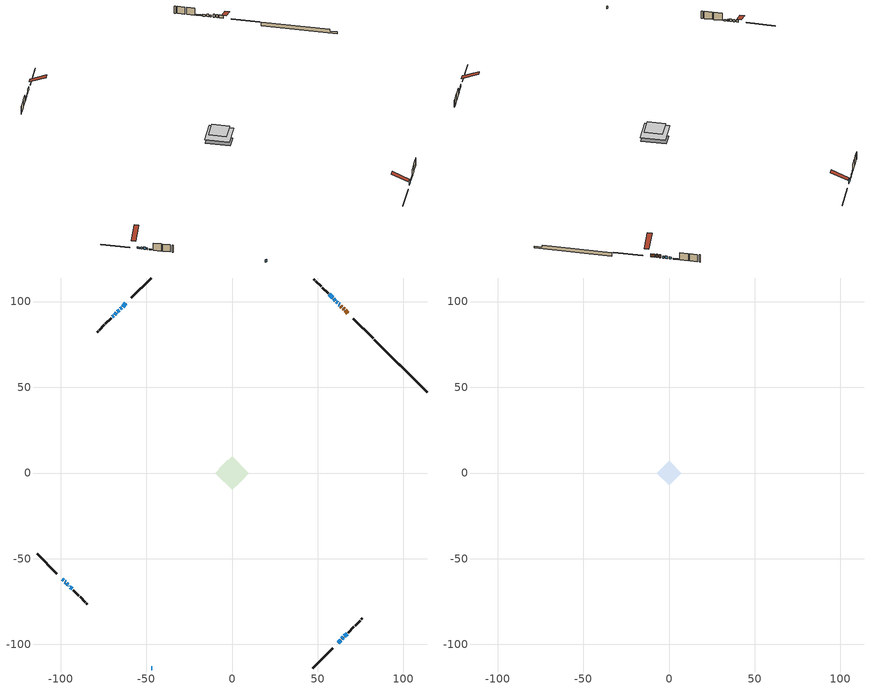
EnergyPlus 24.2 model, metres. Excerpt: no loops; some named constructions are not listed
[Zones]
conditioned space
 floor outside (Floor1 construction): -2.24,0 0,2.24 2.24,0 0,-2.24 z0.61
 floor adiabatic (AdiabaticFloorConstruction): -9.9,0 0,9.9 9.9,0 0,-9.9 z3.05
 floor foundation (Slab1 construction): -7.68,2.45 -2.45,7.68 7.68,-2.45 2.45,-7.68 z-1.75
 wall outside (RimJoist1 construction): 47.12,-113.76 58.7,-102.18 / -113.76,-47.12 -102.18,-58.7 / -47.12,113.76 -58.7,102.18 / 82.37,78.51 70.79,90.09 z0.61:0.91
 wall outside (AdiabaticWallConstruction 1): 67.6,93.29 66.04,94.84 / 65.38,95.5 64.79,96.09 / 64.13,96.75 63.47,97.41 z0.61:2.64
 wall outside (AdiabaticWallConstruction): 62.82,98.07 62.35,98.53 / -98.99,-61.89 -98.23,-62.65 / -97.58,-63.31 -97.11,-63.77 / 60.28,100.6 59.34,101.54 / -67.49,93.39 -68.43,92.45 / -69.09,91.79 -69.84,91.04 / 64.06,-96.82 64.96,-95.92 / 65.61,-95.27 67.13,-93.76 z0.61:1.78; -47.12,-113.76 -46.41,-113.76 / 61.69,99.19 60.94,99.95 / 61.89,-98.99 63.4,-97.48 / -96.45,-64.43 -95.7,-65.19 z0.61:2.19; -61.89,98.99 -63.76,97.12 z0.61:2.69; -64.42,96.46 -65.18,95.71 z0.61:1.63; -95.04,-65.84 -94.93,-65.95 z0.61:1.83; 58.69,102.19 56.67,104.21 / -65.83,95.05 -66.84,94.04 / -94.27,-66.61 -93.27,-67.61 z0.61:1.22
 wall outside (Wall1 construction): 67.78,-93.1 71.1,-89.78 / -92.61,-68.27 -89.29,-71.59 / -70.5,90.38 -73.82,87.06 / 56.02,104.86 52.7,108.18 z0.61:5.49
 wall outside (Wall2 construction): 71.76,-89.12 74.8,-86.08 / -88.63,-72.25 -85.6,-75.29 / -74.48,86.41 -77.51,83.37 / 52.04,108.84 49,111.88 z0.61:5.49
 wall outside (Wall3 construction): 75.45,-85.43 76.02,-84.86 / -84.94,-75.94 -84.37,-76.51 / -78.17,82.71 -78.74,82.14 / 48.35,112.54 47.78,113.1 z0.61:5.49
 wall foundation (FoundationWall1 construction): 83.03,77.86,-1.75 83.03,77.86,0.61 110.69,50.19,0.61 110.69,50.19,-0.62 113.76,47.12,-0.62 113.76,47.12,-1.75
 window (WindowConstruction): 62.82,98.07 62.35,98.53 z0.61:1.78
 window (WindowConstruction 6): -98.99,-61.89 -98.23,-62.65 z0.61:1.78
 window (WindowConstruction 7): -97.57,-63.31 -97.11,-63.77 z0.61:1.78
 window (WindowConstruction 13): -47.12,-113.76 -46.41,-113.76 z0.61:2.19
 window (WindowConstruction 8): 61.69,99.19 60.94,99.94 z0.61:2.19
 window (WindowConstruction 9): -61.89,98.99 -63.76,97.12 z0.61:2.69
 window (WindowConstruction 10): -64.42,96.46 -65.18,95.71 z0.61:1.62
 window (WindowConstruction 11): 61.89,-98.99 63.4,-97.48 z0.61:2.19
 window (WindowConstruction 12): -96.45,-64.43 -95.7,-65.18 z0.61:2.19
 window (WindowConstruction 14): -95.04,-65.84 -94.93,-65.95 z0.61:1.83
 window (WindowConstruction 1): 60.28,100.6 59.34,101.54 z0.61:1.78
 window (WindowConstruction 15): 58.69,102.19 56.67,104.21 z0.61:1.22
 window (WindowConstruction 16): -65.83,95.05 -66.84,94.04 z0.61:1.22
 window (WindowConstruction 17): -94.27,-66.61 -93.27,-67.61 z0.61:1.22
 window (WindowConstruction 2): -67.5,93.39 -68.43,92.45 z0.61:1.78
 window (WindowConstruction 3): -69.09,91.79 -69.84,91.04 z0.61:1.78
 window (WindowConstruction 4): 64.06,-96.82 64.96,-95.92 z0.61:1.78
 window (WindowConstruction 5): 65.62,-95.27 67.12,-93.76 z0.61:1.78
 door (Door): 67.6,93.29 66.04,94.84 z0.61:2.64
 door (Door 1): 65.38,95.5 64.79,96.09 z0.61:2.64
 door (Door 2): 64.13,96.75 63.47,97.41 z0.61:2.64
 ceiling adiabatic (AdiabaticFloorConstruction): 0,-9.9 9.9,0 0,9.9 -9.9,0 z3.05
attic - vented
 floor to conditioned space (Floor2 construction Reversed): -7.22,0 0,7.22 7.22,0 0,-7.22 z5.49
 roof outside (Roof1 construction): 61.24,-99.64,5.49 54.3,-92.71,9.57 52.42,-94.59,9.57 59.36,-101.52,5.49; -99.64,-61.24,5.49 -92.71,-54.3,9.57 -94.59,-52.42,9.57 -101.52,-59.36,5.49; -61.24,99.64,5.49 -54.3,92.71,9.57 -52.42,94.59,9.57 -59.36,101.52,5.49; 68.25,92.63,5.49 61.32,85.69,9.57 63.19,83.81,9.57 70.13,90.75,5.49
[Material] Roughness=Rough; Thermal Absorptance=0.9
Name | Thickness {m} | Conductivity {W/m-K} | Density {kg/m3} | Specific Heat {J/kg-K} | Solar Absorptance | Visible Absorptance
ceiling loosefill ins | 0.169333 | 0.0480833 | 16.02 | 1046.75 | 0.7 | 0.7
ceiling stud and cavity | 0.1397 | 0.116844 | 65.682 | 1177.47 | 0.7 | 0.7
gypsum board | 0.0127 | 0.160291 | 801 | 837.4 | 0.6 | 0.6
[Construction]
Floor2 construction: ceiling loosefill ins, ceiling stud and cavity, gypsum board
[EnergyManagementSystem:ProgramCallingManager]
natural_vent_program_calling_manager: BeginZoneTimestepAfterInitHeatBalance; natural_vent_program
total_airflows_program_calling_manager: EndOfZoneTimestepAfterZoneReporting; total_airflows_program
total_loads_program_calling_manager: EndOfZoneTimestepAfterZoneReporting; total_loads_program
unit_heater_supply_fan_disaggregate_program_calling_manager: EndOfSystemTimestepBeforeHVACReporting; unit_heater_supply_fan_disaggregate_program
unmet_hours_program_calling_manager: EndOfZoneTimestepBeforeZoneReporting; unmet_hours_program
water_heater_EC_adj_ProgramManager: EndOfSystemTimestepBeforeHVACReporting; water_heater_EC_adj
[EnergyManagementSystem:OutputVariable] Type of Data in Variable=Summed
Name | EMS Variable | Update Frequency | EMS Program or Subroutine | Units
unit heater supply fan disaggregate htg primary | unit_heater_supply_fan_primary_htg | SystemTimestep | unit_heater_supply_fan_disaggregate_program | J
loads_htg_tot_peakload_outvar; loads_htg_tot_annual_outvar; Energy Management System Output Variable 1; Energy Management System Output Variable 45 | loads_htg_tot | ZoneTimestep | total_loads_program | J
loads_clg_tot_peakload_outvar; loads_clg_tot_annual_outvar; Energy Management System Output Variable 2; Energy Management System Output Variable 46 | loads_clg_tot | ZoneTimestep | total_loads_program | J
htg_unmet_hours_annual_outvar; Energy Management System Output Variable 3 | htg_unmet_hours | ZoneTimestep | unmet_hours_program | hr
clg_unmet_hours_annual_outvar; Energy Management System Output Variable 4 | clg_unmet_hours | ZoneTimestep | unmet_hours_program | hr
loads_htg_roofs_annual_outvar; Energy Management System Output Variable 5 | loads_htg_roofs | ZoneTimestep | component_loads_program | J
loads_htg_ceilings_annual_outvar; Energy Management System Output Variable 6 | loads_htg_ceilings | ZoneTimestep | component_loads_program | J
loads_htg_walls_annual_outvar; Energy Management System Output Variable 7 | loads_htg_walls | ZoneTimestep | component_loads_program | J
loads_htg_rim_joists_annual_outvar; Energy Management System Output Variable 8 | loads_htg_rim_joists | ZoneTimestep | component_loads_program | J
loads_htg_foundation_walls_annual_outvar; Energy Management System Output Variable 9 | loads_htg_foundation_walls | ZoneTimestep | component_loads_program | J
loads_htg_doors_annual_outvar; Energy Management System Output Variable 10 | loads_htg_doors | ZoneTimestep | component_loads_program | J
loads_htg_windows_conduction_annual_outvar; Energy Management System Output Variable 11 | loads_htg_windows_conduction | ZoneTimestep | component_loads_program | J
loads_htg_windows_solar_annual_outvar; Energy Management System Output Variable 12 | loads_htg_windows_solar | ZoneTimestep | component_loads_program | J
loads_htg_skylights_conduction_annual_outvar; Energy Management System Output Variable 13 | loads_htg_skylights_conduction | ZoneTimestep | component_loads_program | J
loads_htg_skylights_solar_annual_outvar; Energy Management System Output Variable 14 | loads_htg_skylights_solar | ZoneTimestep | component_loads_program | J
loads_htg_floors_annual_outvar; Energy Management System Output Variable 15 | loads_htg_floors | ZoneTimestep | component_loads_program | J
loads_htg_slabs_annual_outvar; Energy Management System Output Variable 16 | loads_htg_slabs | ZoneTimestep | component_loads_program | J
loads_htg_internal_mass_annual_outvar; Energy Management System Output Variable 17 | loads_htg_internal_mass | ZoneTimestep | component_loads_program | J
loads_htg_infil_annual_outvar; Energy Management System Output Variable 18 | loads_htg_infil | ZoneTimestep | component_loads_program | J
loads_htg_natvent_annual_outvar; Energy Management System Output Variable 19 | loads_htg_natvent | ZoneTimestep | component_loads_program | J
loads_htg_mechvent_annual_outvar; Energy Management System Output Variable 20 | loads_htg_mechvent | ZoneTimestep | component_loads_program | J
loads_htg_whf_annual_outvar; Energy Management System Output Variable 21 | loads_htg_whf | ZoneTimestep | component_loads_program | J
loads_htg_ducts_annual_outvar; Energy Management System Output Variable 22 | loads_htg_ducts | ZoneTimestep | component_loads_program | J
loads_htg_intgains_annual_outvar; Energy Management System Output Variable 23 | loads_htg_intgains | ZoneTimestep | component_loads_program | J
loads_htg_lighting_annual_outvar; Energy Management System Output Variable 24 | loads_htg_lighting | ZoneTimestep | component_loads_program | J
loads_clg_roofs_annual_outvar; Energy Management System Output Variable 25 | loads_clg_roofs | ZoneTimestep | component_loads_program | J
loads_clg_ceilings_annual_outvar; Energy Management System Output Variable 26 | loads_clg_ceilings | ZoneTimestep | component_loads_program | J
loads_clg_walls_annual_outvar; Energy Management System Output Variable 27 | loads_clg_walls | ZoneTimestep | component_loads_program | J
loads_clg_rim_joists_annual_outvar; Energy Management System Output Variable 28 | loads_clg_rim_joists | ZoneTimestep | component_loads_program | J
loads_clg_foundation_walls_annual_outvar; Energy Management System Output Variable 29 | loads_clg_foundation_walls | ZoneTimestep | component_loads_program | J
loads_clg_doors_annual_outvar; Energy Management System Output Variable 30 | loads_clg_doors | ZoneTimestep | component_loads_program | J
loads_clg_windows_conduction_annual_outvar; Energy Management System Output Variable 31 | loads_clg_windows_conduction | ZoneTimestep | component_loads_program | J
loads_clg_windows_solar_annual_outvar; Energy Management System Output Variable 32 | loads_clg_windows_solar | ZoneTimestep | component_loads_program | J
loads_clg_skylights_conduction_annual_outvar; Energy Management System Output Variable 33 | loads_clg_skylights_conduction | ZoneTimestep | component_loads_program | J
loads_clg_skylights_solar_annual_outvar; Energy Management System Output Variable 34 | loads_clg_skylights_solar | ZoneTimestep | component_loads_program | J
loads_clg_floors_annual_outvar; Energy Management System Output Variable 35 | loads_clg_floors | ZoneTimestep | component_loads_program | J
loads_clg_slabs_annual_outvar; Energy Management System Output Variable 36 | loads_clg_slabs | ZoneTimestep | component_loads_program | J
loads_clg_internal_mass_annual_outvar; Energy Management System Output Variable 37 | loads_clg_internal_mass | ZoneTimestep | component_loads_program | J
loads_clg_infil_annual_outvar; Energy Management System Output Variable 38 | loads_clg_infil | ZoneTimestep | component_loads_program | J
loads_clg_natvent_annual_outvar; Energy Management System Output Variable 39 | loads_clg_natvent | ZoneTimestep | component_loads_program | J
loads_clg_mechvent_annual_outvar; Energy Management System Output Variable 40 | loads_clg_mechvent | ZoneTimestep | component_loads_program | J
loads_clg_whf_annual_outvar; Energy Management System Output Variable 41 | loads_clg_whf | ZoneTimestep | component_loads_program | J
loads_clg_ducts_annual_outvar; Energy Management System Output Variable 42 | loads_clg_ducts | ZoneTimestep | component_loads_program | J
loads_clg_intgains_annual_outvar; Energy Management System Output Variable 43 | loads_clg_intgains | ZoneTimestep | component_loads_program | J
loads_clg_lighting_annual_outvar; Energy Management System Output Variable 44 | loads_clg_lighting | ZoneTimestep | component_loads_program | J
[Schedule:Day:Interval]
interior lighting schedule day: No, 01:00, 0.108182, 04:00, 0.0901515, 05:00, 0.0991667, 06:00, 0.162273, 07:00, 0.270455, 08:00, 0.342576, 10:00, 0.369621, 11:00, 0.351591, 12:00, 0.333561, 13:00, 0.324545, 14:00, 0.31553, 15:00, 0.333561, 16:00, 0.369621, 17:00, 0.450758, 18:00, 0.585985, 19:00, 0.775303, 20:00, 0.955606, 21:00, 0.991667, 22:00, 0.712197, 23:00, 0.360606, 24:00, 0.162273
interior lighting schedule day 1: No, 01:00, 0.100909, 04:00, 0.0840909, 05:00, 0.0925, 06:00, 0.151364, 07:00, 0.252273, 08:00, 0.319545, 10:00, 0.344773, 11:00, 0.327955, 12:00, 0.311136, 13:00, 0.302727, 14:00, 0.294318, 15:00, 0.311136, 16:00, 0.344773, 17:00, 0.420455, 18:00, 0.546591, 19:00, 0.723182, 20:00, 0.891364, 21:00, 0.925, 22:00, 0.664318, 23:00, 0.336364, 24:00, 0.151364
interior lighting schedule day 2: No, 01:00, 0.0927273, 04:00, 0.0772727, 05:00, 0.085, 06:00, 0.139091, 07:00, 0.231818, 08:00, 0.293636, 10:00, 0.316818, 11:00, 0.301364, 12:00, 0.285909, 13:00, 0.278182, 14:00, 0.270455, 15:00, 0.285909, 16:00, 0.316818, 17:00, 0.386364, 18:00, 0.502273, 19:00, 0.664545, 20:00, 0.819091, 21:00, 0.85, 22:00, 0.610455, 23:00, 0.309091, 24:00, 0.139091
interior lighting schedule day 3: No, 01:00, 0.0845455, 04:00, 0.0704545, 05:00, 0.0775, 06:00, 0.126818, 07:00, 0.211364, 08:00, 0.267727, 10:00, 0.288864, 11:00, 0.274773, 12:00, 0.260682, 13:00, 0.253636, 14:00, 0.246591, 15:00, 0.260682, 16:00, 0.288864, 17:00, 0.352273, 18:00, 0.457955, 19:00, 0.605909, 20:00, 0.746818, 21:00, 0.775, 22:00, 0.556591, 23:00, 0.281818, 24:00, 0.126818
interior lighting schedule day 4: No, 01:00, 0.0763636, 04:00, 0.0636364, 05:00, 0.07, 06:00, 0.114545, 07:00, 0.190909, 08:00, 0.241818, 10:00, 0.260909, 11:00, 0.248182, 12:00, 0.235455, 13:00, 0.229091, 14:00, 0.222727, 15:00, 0.235455, 16:00, 0.260909, 17:00, 0.318182, 18:00, 0.413636, 19:00, 0.547273, 20:00, 0.674545, 21:00, 0.7, 22:00, 0.502727, 23:00, 0.254545, 24:00, 0.114545
interior lighting schedule day 5: No, 01:00, 0.0727273, 04:00, 0.0606061, 05:00, 0.0666667, 06:00, 0.109091, 07:00, 0.181818, 08:00, 0.230303, 10:00, 0.248485, 11:00, 0.236364, 12:00, 0.224242, 13:00, 0.218182, 14:00, 0.212121, 15:00, 0.224242, 16:00, 0.248485, 17:00, 0.30303, 18:00, 0.393939, 19:00, 0.521212, 20:00, 0.642424, 21:00, 0.666667, 22:00, 0.478788, 23:00, 0.242424, 24:00, 0.109091
interior lighting schedule day 6: No, 01:00, 0.0745455, 04:00, 0.0621212, 05:00, 0.0683333, 06:00, 0.111818, 07:00, 0.186364, 08:00, 0.236061, 10:00, 0.254697, 11:00, 0.242273, 12:00, 0.229848, 13:00, 0.223636, 14:00, 0.217424, 15:00, 0.229848, 16:00, 0.254697, 17:00, 0.310606, 18:00, 0.403788, 19:00, 0.534242, 20:00, 0.658485, 21:00, 0.683333, 22:00, 0.490758, 23:00, 0.248485, 24:00, 0.111818
interior lighting schedule day 7: No, 01:00, 0.08, 04:00, 0.0666667, 05:00, 0.0733333, 06:00, 0.12, 07:00, 0.2, 08:00, 0.253333, 10:00, 0.273333, 11:00, 0.26, 12:00, 0.246667, 13:00, 0.24, 14:00, 0.233333, 15:00, 0.246667, 16:00, 0.273333, 17:00, 0.333333, 18:00, 0.433333, 19:00, 0.573333, 20:00, 0.706667, 21:00, 0.733333, 22:00, 0.526667, 23:00, 0.266667, 24:00, 0.12
interior lighting schedule day 8: No, 01:00, 0.0890909, 04:00, 0.0742424, 05:00, 0.0816667, 06:00, 0.133636, 07:00, 0.222727, 08:00, 0.282121, 10:00, 0.304394, 11:00, 0.289545, 12:00, 0.274697, 13:00, 0.267273, 14:00, 0.259848, 15:00, 0.274697, 16:00, 0.304394, 17:00, 0.371212, 18:00, 0.482576, 19:00, 0.638485, 20:00, 0.78697, 21:00, 0.816667, 22:00, 0.586515, 23:00, 0.29697, 24:00, 0.133636
interior lighting schedule day 9: No, 01:00, 0.0972727, 04:00, 0.0810606, 05:00, 0.0891667, 06:00, 0.145909, 07:00, 0.243182, 08:00, 0.30803, 10:00, 0.332348, 11:00, 0.316136, 12:00, 0.299924, 13:00, 0.291818, 14:00, 0.283712, 15:00, 0.299924, 16:00, 0.332348, 17:00, 0.405303, 18:00, 0.526894, 19:00, 0.697121, 20:00, 0.859242, 21:00, 0.891667, 22:00, 0.640379, 23:00, 0.324242, 24:00, 0.145909
interior lighting schedule day 10: No, 01:00, 0.105455, 04:00, 0.0878788, 05:00, 0.0966667, 06:00, 0.158182, 07:00, 0.263636, 08:00, 0.333939, 10:00, 0.360303, 11:00, 0.342727, 12:00, 0.325152, 13:00, 0.316364, 14:00, 0.307576, 15:00, 0.325152, 16:00, 0.360303, 17:00, 0.439394, 18:00, 0.571212, 19:00, 0.755758, 20:00, 0.931515, 21:00, 0.966667, 22:00, 0.694242, 23:00, 0.351515, 24:00, 0.158182
interior lighting schedule day 11: No, 01:00, 0.109091, 04:00, 0.0909091, 05:00, 0.1, 06:00, 0.163636, 07:00, 0.272727, 08:00, 0.345455, 10:00, 0.372727, 11:00, 0.354545, 12:00, 0.336364, 13:00, 0.327273, 14:00, 0.318182, 15:00, 0.336364, 16:00, 0.372727, 17:00, 0.454545, 18:00, 0.590909, 19:00, 0.781818, 20:00, 0.963636, 21:00, 1, 22:00, 0.718182, 23:00, 0.363636, 24:00, 0.163636
interior lighting schedule default day; occupants schedule default day; clothes dryer schedule default day; cooking range schedule default day; mech vent range fan 0 schedule default day; misc plug loads schedule default day; general water use schedule default day; heating setpoint default day; cooling setpoint default day; clothes dryer exhaust 0 schedule default day; cooling season schedule day; cooling season schedule day 2; cooling season schedule default day; exterior lighting schedule default day; natural vent schedule default day: No, 24:00, 0
occupants schedule day: No, 05:00, 0.426829, 06:00, 0.719512, 07:00, 1, 08:00, 0.670732, 09:00, 0.329268, 14:00, 0.170732, 15:00, 0.231707, 16:00, 0.329268, 17:00, 0.5, 18:00, 0.670732, 19:00, 0.829268, 21:00, 1, 22:00, 0.853659, 23:00, 0.646341, 24:00, 0.426829
clothes dryer schedule day; clothes dryer exhaust 0 schedule day: No, 01:00, 0.123457, 02:00, 0.0740741, 03:00, 0.0493827, 04:00, 0.0246914, 05:00, 0.0493827, 06:00, 0.0740741, 07:00, 0.197531, 08:00, 0.395062, 09:00, 0.592593, 10:00, 0.839506, 11:00, 0.962963, 12:00, 1, 13:00, 0.91358, 14:00, 0.82716, 15:00, 0.716049, 16:00, 0.753086, 17:00, 0.679012, 18:00, 0.666667, 20:00, 0.62963, 21:00, 0.641975, 22:00, 0.666667, 23:00, 0.54321, 24:00, 0.296296
cooking range schedule day: No, 05:00, 0.0597015, 06:00, 0.11194, 07:00, 0.171642, 08:00, 0.291045, 11:00, 0.343284, 12:00, 0.402985, 13:00, 0.462687, 14:00, 0.343284, 15:00, 0.291045, 16:00, 0.402985, 17:00, 0.567164, 18:00, 1, 19:00, 0.850746, 20:00, 0.432836, 21:00, 0.291045, 22:00, 0.231343, 23:00, 0.171642, 24:00, 0.11194
mech vent range fan 0 schedule day: No, 18:00, 0, 19:00, 1, 20:00, 0.2, 24:00, 0
misc plug loads schedule day: No, 06:00, 0.705882, 07:00, 0.745098, 08:00, 0.803922, 15:00, 0.823529, 16:00, 0.862745, 17:00, 0.921569, 18:00, 0.980392, 19:00, 1, 20:00, 0.980392, 21:00, 0.941176, 22:00, 0.862745, 23:00, 0.784314, 24:00, 0.72549
general water use schedule day: No, 01:00, 0.315068, 03:00, 0.287671, 04:00, 0.342466, 05:00, 0.369863, 06:00, 0.520548, 07:00, 0.60274, 08:00, 0.534247, 10:00, 0.506849, 11:00, 0.465753, 14:00, 0.479452, 15:00, 0.534247, 16:00, 0.589041, 17:00, 0.69863, 18:00, 0.876712, 19:00, 0.890411, 20:00, 0.986301, 21:00, 1, 22:00, 0.863014, 23:00, 0.616438, 24:00, 0.465753
heating setpoint day: No, 07:00, 18, 23:00, 21, 24:00, 18
cooling setpoint day: No, 24:00, 25
cooling season schedule day 1: No, 24:00, 1
exterior lighting schedule day: No, 01:00, 0.566667, 03:00, 0.524167, 05:00, 0.495833, 06:00, 0.5525, 07:00, 0.623333, 08:00, 0.580833, 09:00, 0.439167, 10:00, 0.354167, 12:00, 0.34, 13:00, 0.354167, 14:00, 0.396667, 15:00, 0.425, 16:00, 0.495833, 17:00, 0.623333, 18:00, 0.793333, 19:00, 0.906667, 20:00, 0.963333, 21:00, 0.991667, 22:00, 0.920833, 23:00, 0.793333, 24:00, 0.665833
exterior lighting schedule day 1: No, 01:00, 0.528571, 03:00, 0.488929, 05:00, 0.4625, 06:00, 0.515357, 07:00, 0.581429, 08:00, 0.541786, 09:00, 0.409643, 10:00, 0.330357, 12:00, 0.317143, 13:00, 0.330357, 14:00, 0.37, 15:00, 0.396429, 16:00, 0.4625, 17:00, 0.581429, 18:00, 0.74, 19:00, 0.845714, 20:00, 0.898571, 21:00, 0.925, 22:00, 0.858929, 23:00, 0.74, 24:00, 0.621071
exterior lighting schedule day 10: No, 01:00, 0.552381, 03:00, 0.510952, 05:00, 0.483333, 06:00, 0.538571, 07:00, 0.607619, 08:00, 0.56619, 09:00, 0.428095, 10:00, 0.345238, 12:00, 0.331429, 13:00, 0.345238, 14:00, 0.386667, 15:00, 0.414286, 16:00, 0.483333, 17:00, 0.607619, 18:00, 0.773333, 19:00, 0.88381, 20:00, 0.939048, 21:00, 0.966667, 22:00, 0.897619, 23:00, 0.773333, 24:00, 0.649048
exterior lighting schedule day 11: No, 01:00, 0.571429, 03:00, 0.528571, 05:00, 0.5, 06:00, 0.557143, 07:00, 0.628571, 08:00, 0.585714, 09:00, 0.442857, 10:00, 0.357143, 12:00, 0.342857, 13:00, 0.357143, 14:00, 0.4, 15:00, 0.428571, 16:00, 0.5, 17:00, 0.628571, 18:00, 0.8, 19:00, 0.914286, 20:00, 0.971429, 21:00, 1, 22:00, 0.928571, 23:00, 0.8, 24:00, 0.671429
exterior lighting schedule day 2: No, 01:00, 0.485714, 03:00, 0.449286, 05:00, 0.425, 06:00, 0.473571, 07:00, 0.534286, 08:00, 0.497857, 09:00, 0.376429, 10:00, 0.303571, 12:00, 0.291429, 13:00, 0.303571, 14:00, 0.34, 15:00, 0.364286, 16:00, 0.425, 17:00, 0.534286, 18:00, 0.68, 19:00, 0.777143, 20:00, 0.825714, 21:00, 0.85, 22:00, 0.789286, 23:00, 0.68, 24:00, 0.570714
exterior lighting schedule day 3: No, 01:00, 0.442857, 03:00, 0.409643, 05:00, 0.3875, 06:00, 0.431786, 07:00, 0.487143, 08:00, 0.453929, 09:00, 0.343214, 10:00, 0.276786, 12:00, 0.265714, 13:00, 0.276786, 14:00, 0.31, 15:00, 0.332143, 16:00, 0.3875, 17:00, 0.487143, 18:00, 0.62, 19:00, 0.708571, 20:00, 0.752857, 21:00, 0.775, 22:00, 0.719643, 23:00, 0.62, 24:00, 0.520357
exterior lighting schedule day 4: No, 01:00, 0.4, 03:00, 0.37, 05:00, 0.35, 06:00, 0.39, 07:00, 0.44, 08:00, 0.41, 09:00, 0.31, 10:00, 0.25, 12:00, 0.24, 13:00, 0.25, 14:00, 0.28, 15:00, 0.3, 16:00, 0.35, 17:00, 0.44, 18:00, 0.56, 19:00, 0.64, 20:00, 0.68, 21:00, 0.7, 22:00, 0.65, 23:00, 0.56, 24:00, 0.47
exterior lighting schedule day 5: No, 01:00, 0.380952, 03:00, 0.352381, 05:00, 0.333333, 06:00, 0.371429, 07:00, 0.419048, 08:00, 0.390476, 09:00, 0.295238, 10:00, 0.238095, 12:00, 0.228571, 13:00, 0.238095, 14:00, 0.266667, 15:00, 0.285714, 16:00, 0.333333, 17:00, 0.419048, 18:00, 0.533333, 19:00, 0.609524, 20:00, 0.647619, 21:00, 0.666667, 22:00, 0.619048, 23:00, 0.533333, 24:00, 0.447619
exterior lighting schedule day 6: No, 01:00, 0.390476, 03:00, 0.36119, 05:00, 0.341667, 06:00, 0.380714, 07:00, 0.429524, 08:00, 0.400238, 09:00, 0.302619, 10:00, 0.244048, 12:00, 0.234286, 13:00, 0.244048, 14:00, 0.273333, 15:00, 0.292857, 16:00, 0.341667, 17:00, 0.429524, 18:00, 0.546667, 19:00, 0.624762, 20:00, 0.66381, 21:00, 0.683333, 22:00, 0.634524, 23:00, 0.546667, 24:00, 0.45881
exterior lighting schedule day 7: No, 01:00, 0.419048, 03:00, 0.387619, 05:00, 0.366667, 06:00, 0.408571, 07:00, 0.460952, 08:00, 0.429524, 09:00, 0.324762, 10:00, 0.261905, 12:00, 0.251429, 13:00, 0.261905, 14:00, 0.293333, 15:00, 0.314286, 16:00, 0.366667, 17:00, 0.460952, 18:00, 0.586667, 19:00, 0.670476, 20:00, 0.712381, 21:00, 0.733333, 22:00, 0.680952, 23:00, 0.586667, 24:00, 0.492381
exterior lighting schedule day 8: No, 01:00, 0.466667, 03:00, 0.431667, 05:00, 0.408333, 06:00, 0.455, 07:00, 0.513333, 08:00, 0.478333, 09:00, 0.361667, 10:00, 0.291667, 12:00, 0.28, 13:00, 0.291667, 14:00, 0.326667, 15:00, 0.35, 16:00, 0.408333, 17:00, 0.513333, 18:00, 0.653333, 19:00, 0.746667, 20:00, 0.793333, 21:00, 0.816667, 22:00, 0.758333, 23:00, 0.653333, 24:00, 0.548333
exterior lighting schedule day 9: No, 01:00, 0.509524, 03:00, 0.47131, 05:00, 0.445833, 06:00, 0.496786, 07:00, 0.560476, 08:00, 0.522262, 09:00, 0.394881, 10:00, 0.318452, 12:00, 0.305714, 13:00, 0.318452, 14:00, 0.356667, 15:00, 0.382143, 16:00, 0.445833, 17:00, 0.560476, 18:00, 0.713333, 19:00, 0.815238, 20:00, 0.86619, 21:00, 0.891667, 22:00, 0.827976, 23:00, 0.713333, 24:00, 0.59869
[Schedule:Week:Daily]
heating setpoint Week Rule - Jan1-Dec31: heating setpoint day, heating setpoint day, heating setpoint day, heating setpoint day, heating setpoint day, heating setpoint day, heating setpoint day, heating setpoint default day, heating setpoint default day, heating setpoint default day, heating setpoint default day, heating setpoint default day
cooling setpoint Week Rule - Jan1-Dec31: cooling setpoint day, cooling setpoint day, cooling setpoint day, cooling setpoint day, cooling setpoint day, cooling setpoint day, cooling setpoint day, cooling setpoint default day, cooling setpoint default day, cooling setpoint default day, cooling setpoint default day, cooling setpoint default day
clothes dryer exhaust 0 schedule Week Rule - Jan1-Dec31: clothes dryer exhaust 0 schedule day, clothes dryer exhaust 0 schedule day, clothes dryer exhaust 0 schedule day, clothes dryer exhaust 0 schedule day, clothes dryer exhaust 0 schedule day, clothes dryer exhaust 0 schedule day, clothes dryer exhaust 0 schedule day, clothes dryer exhaust 0 schedule default day, clothes dryer exhaust 0 schedule default day, clothes dryer exhaust 0 schedule default day, clothes dryer exhaust 0 schedule default day, clothes dryer exhaust 0 schedule default day
cooling season schedule Week Rule - Jan1-May26: cooling season schedule day, cooling season schedule day, cooling season schedule day, cooling season schedule day, cooling season schedule day, cooling season schedule day, cooling season schedule day, cooling season schedule default day, cooling season schedule default day, cooling season schedule default day, cooling season schedule default day, cooling season schedule default day
cooling season schedule Week Rule - May27-Jun2: cooling season schedule day, cooling season schedule day, cooling season schedule day, cooling season schedule day, cooling season schedule day, cooling season schedule day 1, cooling season schedule day 1, cooling season schedule default day, cooling season schedule default day, cooling season schedule default day, cooling season schedule default day, cooling season schedule default day
cooling season schedule Week Rule - Jun3-Aug25: cooling season schedule day 1, cooling season schedule day 1, cooling season schedule day 1, cooling season schedule day 1, cooling season schedule day 1, cooling season schedule day 1, cooling season schedule day 1, cooling season schedule default day, cooling season schedule default day, cooling season schedule default day, cooling season schedule default day, cooling season schedule default day
cooling season schedule Week Rule - Aug26-Sep1: cooling season schedule day 1, cooling season schedule day 1, cooling season schedule day 1, cooling season schedule day 1, cooling season schedule day 1, cooling season schedule day 1, cooling season schedule day 2, cooling season schedule default day, cooling season schedule default day, cooling season schedule default day, cooling season schedule default day, cooling season schedule default day
cooling season schedule Week Rule - Sep2-Dec31: cooling season schedule day 2, cooling season schedule day 2, cooling season schedule day 2, cooling season schedule day 2, cooling season schedule day 2, cooling season schedule day 2, cooling season schedule day 2, cooling season schedule default day, cooling season schedule default day, cooling season schedule default day, cooling season schedule default day, cooling season schedule default day
exterior lighting schedule Week Rule - Jul29-Aug4: exterior lighting schedule day 6, exterior lighting schedule day 6, exterior lighting schedule day 6, exterior lighting schedule day 7, exterior lighting schedule day 7, exterior lighting schedule day 7, exterior lighting schedule day 7, exterior lighting schedule default day, exterior lighting schedule default day, exterior lighting schedule default day, exterior lighting schedule default day, exterior lighting schedule default day
exterior lighting schedule Week Rule - Aug5-Aug25: exterior lighting schedule day 7, exterior lighting schedule day 7, exterior lighting schedule day 7, exterior lighting schedule day 7, exterior lighting schedule day 7, exterior lighting schedule day 7, exterior lighting schedule day 7, exterior lighting schedule default day, exterior lighting schedule default day, exterior lighting schedule default day, exterior lighting schedule default day, exterior lighting schedule default day
exterior lighting schedule Week Rule - Aug26-Sep1: exterior lighting schedule day 7, exterior lighting schedule day 7, exterior lighting schedule day 7, exterior lighting schedule day 7, exterior lighting schedule day 7, exterior lighting schedule day 7, exterior lighting schedule day 8, exterior lighting schedule default day, exterior lighting schedule default day, exterior lighting schedule default day, exterior lighting schedule default day, exterior lighting schedule default day
exterior lighting schedule Week Rule - Sep2-Sep29: exterior lighting schedule day 8, exterior lighting schedule day 8, exterior lighting schedule day 8, exterior lighting schedule day 8, exterior lighting schedule day 8, exterior lighting schedule day 8, exterior lighting schedule day 8, exterior lighting schedule default day, exterior lighting schedule default day, exterior lighting schedule default day, exterior lighting schedule default day, exterior lighting schedule default day
exterior lighting schedule Week Rule - Sep30-Oct6: exterior lighting schedule day 8, exterior lighting schedule day 9, exterior lighting schedule day 9, exterior lighting schedule day 9, exterior lighting schedule day 9, exterior lighting schedule day 9, exterior lighting schedule day 9, exterior lighting schedule default day, exterior lighting schedule default day, exterior lighting schedule default day, exterior lighting schedule default day, exterior lighting schedule default day
exterior lighting schedule Week Rule - Oct7-Oct27: exterior lighting schedule day 9, exterior lighting schedule day 9, exterior lighting schedule day 9, exterior lighting schedule day 9, exterior lighting schedule day 9, exterior lighting schedule day 9, exterior lighting schedule day 9, exterior lighting schedule default day, exterior lighting schedule default day, exterior lighting schedule default day, exterior lighting schedule default day, exterior lighting schedule default day
exterior lighting schedule Week Rule - Oct28-Nov3: exterior lighting schedule day 9, exterior lighting schedule day 9, exterior lighting schedule day 9, exterior lighting schedule day 9, exterior lighting schedule day 10, exterior lighting schedule day 10, exterior lighting schedule day 10, exterior lighting schedule default day, exterior lighting schedule default day, exterior lighting schedule default day, exterior lighting schedule default day, exterior lighting schedule default day
exterior lighting schedule Week Rule - Nov4-Nov24: exterior lighting schedule day 10, exterior lighting schedule day 10, exterior lighting schedule day 10, exterior lighting schedule day 10, exterior lighting schedule day 10, exterior lighting schedule day 10, exterior lighting schedule day 10, exterior lighting schedule default day, exterior lighting schedule default day, exterior lighting schedule default day, exterior lighting schedule default day, exterior lighting schedule default day
exterior lighting schedule Week Rule - Nov25-Dec1: exterior lighting schedule day 10, exterior lighting schedule day 10, exterior lighting schedule day 10, exterior lighting schedule day 10, exterior lighting schedule day 10, exterior lighting schedule day 10, exterior lighting schedule day 11, exterior lighting schedule default day, exterior lighting schedule default day, exterior lighting schedule default day, exterior lighting schedule default day, exterior lighting schedule default day
exterior lighting schedule Week Rule - Dec2-Dec31: exterior lighting schedule day 11, exterior lighting schedule day 11, exterior lighting schedule day 11, exterior lighting schedule day 11, exterior lighting schedule day 11, exterior lighting schedule day 11, exterior lighting schedule day 11, exterior lighting schedule default day, exterior lighting schedule default day, exterior lighting schedule default day, exterior lighting schedule default day, exterior lighting schedule default day
natural vent schedule Week Rule - Jan1-Dec31: natural vent schedule default day, natural vent schedule default day, natural vent schedule default day, natural vent schedule default day, natural vent schedule default day, natural vent schedule default day, natural vent schedule default day, natural vent schedule default day, natural vent schedule default day, natural vent schedule default day, natural vent schedule default day, natural vent schedule default day
[Schedule:Year]
heating setpoint: heating setpoint Week Rule - Jan1-Dec31, 1, 1, 12, 31
cooling setpoint: cooling setpoint Week Rule - Jan1-Dec31, 1, 1, 12, 31
clothes dryer exhaust 0 schedule: clothes dryer exhaust 0 schedule Week Rule - Jan1-Dec31, 1, 1, 12, 31
cooling season schedule: cooling season schedule Week Rule - Jan1-May26, 1, 1, 5, 26, cooling season schedule Week Rule - May27-Jun2, 5, 27, 6, 2, cooling season schedule Week Rule - Jun3-Aug25, 6, 3, 8, 25, cooling season schedule Week Rule - Aug26-Sep1, 8, 26, 9, 1, cooling season schedule Week Rule - Sep2-Dec31, 9, 2, 12, 31
natural vent schedule: natural vent schedule Week Rule - Jan1-Dec31, 1, 1, 12, 31
